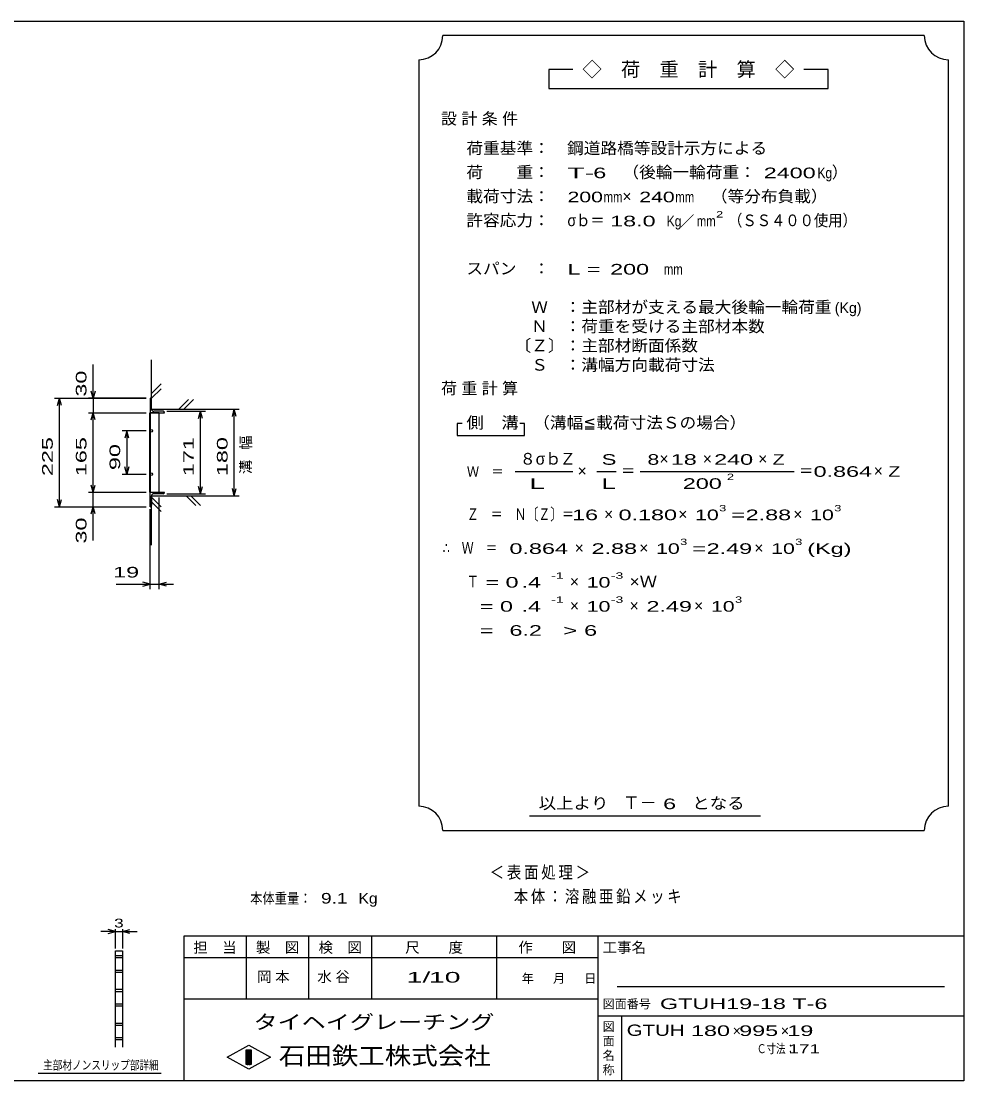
# Model space of a CAD drawing. Units: millimetres, scale not verified. Extents: x -1820 to 1731, y -1282 to 1054.
# Drawn here: x -227 to 1731, y -1146 to 1054 of the extents above; entities that cross this region are included whole.
import ezdxf
from ezdxf.enums import TextEntityAlignment as Align

# ---------------------------------------------------------------- set-up
doc = ezdxf.new("R2010")
doc.units = ezdxf.units.MM
doc.header["$LTSCALE"] = 10
for name, color, linetype, lineweight in [('0_2', 150, 'Continuous', 25), ('16', 3, 'Continuous', 25), ('22', 4, 'Continuous', 25), ('24', 2, 'Continuous', 25), ('32', 4, 'Continuous', 25)]:
    doc.layers.add(name, color=color, linetype=linetype, lineweight=lineweight)
doc.styles.add('ベクトル', font='')
doc.styles.get('ベクトル').set_extended_font_data('ベクトル')

msp = doc.modelspace()

# ---------------------------------------------------------------- linework, layer by layer
at = {"layer": '0_2'}
for p, q in [((-1729, 1053.5), (1731, 1053.5)), ((1731, 1053.5), (1731, -1146.5)), ((1731, -846.5), (111, -846.5)), ((111, -846.5), (111, -1146.5)), ((241, -846.5), (241, -976.5)), ((371, -976.5), (371, -846.5)), ((501, -846.5), (501, -976.5)), ((761, -976.5), (761, -846.5)), ((971, -846.5), (971, -1146.5)), ((971, -891.5), (111, -891.5)), ((1691, -951.5), (1011, -951.5)), ((111, -976.5), (971, -976.5)), ((971, -1011.5), (1731, -1011.5)), ((1021, -1146.5), (1021, -1011.5)), ((201, -1097.5), (246, -1072.5)), ((246, -1072.5), (291, -1097.5)), ((246, -1122.5), (201, -1097.5)), ((241, -1082.5), (251, -1082.5)), ((241, -1112.5), (241, -1082.5)), ((241, -1082.5), (243, -1082.5)), ((243, -1082.5), (243, -1112.5)), ((245, -1112.5), (245, -1082.5)), ((245, -1082.5), (247, -1082.5)), ((291, -1097.5), (246, -1122.5)), ((247, -1082.5), (247, -1112.5)), ((249, -1112.5), (249, -1082.5)), ((249, -1082.5), (251, -1082.5)), ((251, -1082.5), (251, -1112.5)), ((251, -1082.5), (251, -1112.5)), ((251, -1112.5), (241, -1112.5)), ((243, -1112.5), (245, -1112.5)), ((247, -1112.5), (249, -1112.5)), ((1731, -1146.5), (-1729, -1146.5))]:
    msp.add_line(p, q, dxfattribs=at)
at = {"layer": '16'}
for p, q in [((41, 270.5), (41, 240.5)), ((44, 248.5), (44, 267.5)), ((68, 243.5), (49, 243.5)), ((40.3, 75.5), (40.3, 240.5)), ((40.3, 240.5), (41, 240.5)), ((41, 240.5), (71, 240.5)), ((41, 240.5), (41, 75.5)), ((60, 240.5), (41, 240.5)), ((60, 75.5), (60, 240.5)), ((41, 75.5), (40.3, 75.5)), ((41, 75.5), (71, 75.5)), ((41, 45.5), (41, 75.5)), ((41, 75.5), (60, 75.5)), ((44, 67.5), (44, 48.5)), ((68, 72.5), (49, 72.5))]:
    msp.add_line(p, q, dxfattribs=at)
for centre in [(43.5, 203), (43.5, 113)]:
    msp.add_circle(centre, 2.5, dxfattribs=at)
for centre, radius, start, end in [((41, 267.5), 3, 0, 90), ((49, 248.5), 5, 180, 270), ((68, 240.5), 3, 0, 90), ((49, 67.5), 5, 90, 180), ((68, 75.5), 3, 270, 0), ((41, 48.5), 3, 270, 0)]:
    msp.add_arc(centre, radius, start, end, dxfattribs=at)
at = {"layer": '22'}
for p, q in [((-77, 270.5), (-77, 340.5)), ((44, 248), (44, 350.5)), ((44, 280.5), (64, 300.5)), ((44, 270.5), (64, 290.5)), ((-157, 270.5), (33, 270.5)), ((-151, 255.5), (-147, 270.5)), ((-143, 255.5), (-147, 270.5)), ((-147, 45.5), (-147, 270.5)), ((33, 270.5), (-87, 270.5)), ((-77, 270.5), (-81, 285.5)), ((-73, 285.5), (-77, 270.5)), ((-77, 270.5), (-77, 240.5)), ((101, 248), (121, 268)), ((111, 248), (131, 268)), ((44, 248), (226, 248)), ((76, 243.5), (156, 243.5)), ((142, 228.5), (146, 243.5)), ((150, 228.5), (146, 243.5)), ((146, 72.5), (146, 243.5)), ((212, 233), (216, 248)), ((220, 233), (216, 248)), ((216, 68), (216, 248)), ((-87, 240.5), (33, 240.5)), ((-81, 225.5), (-77, 240.5)), ((-73, 225.5), (-77, 240.5)), ((-77, 75.5), (-77, 240.5)), ((33, 203), (-17, 203)), ((-7, 203), (-11, 188)), ((-3, 188), (-7, 203)), ((-7, 203), (-7, 113)), ((-17, 113), (33, 113)), ((-7, 113), (-11, 128)), ((-3, 128), (-7, 113)), ((-77, 75.5), (-81, 90.5)), ((-77, 75.5), (-73, 90.5)), ((-87, 75.5), (33, 75.5)), ((-77, 45.5), (-77, 75.5)), ((44, 68), (226, 68)), ((44, -34.5), (44, 68)), ((76, 72.5), (156, 72.5)), ((136, 48), (116, 68)), ((146, 48), (126, 68)), ((146, 72.5), (142, 87.5)), ((146, 72.5), (150, 87.5)), ((216, 68), (212, 83)), ((216, 68), (220, 83)), ((-157, 45.5), (33, 45.5)), ((-147, 45.5), (-151, 60.5)), ((-147, 45.5), (-143, 60.5)), ((-87, 45.5), (33, 45.5)), ((-81, 30.5), (-77, 45.5)), ((-73, 30.5), (-77, 45.5)), ((-77, -24.5), (-77, 45.5)), ((64, 45.5), (44, 65.5)), ((64, 35.5), (44, 55.5)), ((60, -125.5), (60, 64.5)), ((41, -125.5), (41, 40.5)), ((-29, -115.5), (41, -115.5)), ((41, -115.5), (26, -111.5)), ((26, -119.5), (41, -115.5)), ((41, -115.5), (60, -115.5)), ((60, -115.5), (75, -111.5)), ((75, -119.5), (60, -115.5)), ((60, -115.5), (90, -115.5))]:
    msp.add_line(p, q, dxfattribs=at)
at = {"layer": '24', "color": 4}
for p, q in [((1649, 1023.5), (649, 1023.5)), ((599, 973.5), (599, -576.5)), ((1699, -576.5), (1699, 973.5)), ((919, 953.5), (869, 953.5)), ((869, 953.5), (869, 913.5)), ((1449, 953.5), (1399, 953.5)), ((1449, 913.5), (1449, 953.5)), ((869, 913.5), (1449, 913.5)), ((689, 218.5), (679, 218.5)), ((679, 218.5), (679, 193.5)), ((819, 218.5), (809, 218.5)), ((819, 193.5), (819, 218.5)), ((679, 193.5), (819, 193.5)), ((799, 118.5), (919, 118.5)), ((969, 118.5), (1009, 118.5)), ((1059, 118.5), (1379, 118.5)), ((829, -596.5), (1309, -596.5)), ((649, -626.5), (1649, -626.5))]:
    msp.add_line(p, q, dxfattribs=at)
for centre, start, end in [((599, 1023.5), 270, 0), ((1699, 1023.5), 180, 270), ((599, -626.5), 0, 90), ((1699, -626.5), 90, 180)]:
    msp.add_arc(centre, 50, start, end, dxfattribs=at)
at = {"layer": '32'}
for p, q in [((-31, -836.5), (-46, -832.5)), ((-31, -871.5), (-31, -831.5)), ((-16, -831.5), (-16, -871.5)), ((-16, -836.5), (-1, -832.5)), ((-31, -836.5), (-61, -836.5)), ((-46, -840.5), (-31, -836.5)), ((-31, -836.5), (-16, -836.5)), ((-1, -840.5), (-16, -836.5)), ((-16, -836.5), (14, -836.5)), ((-31, -876.5), (-16, -876.5)), ((-31, -1076.5), (-31, -876.5)), ((-16, -876.5), (-16, -1076.5)), ((-31, -886.5), (-16, -886.5)), ((-16, -891.5), (-31, -891.5)), ((-31, -916.5), (-16, -916.5)), ((-16, -921.5), (-31, -921.5)), ((-31, -956.5), (-16, -956.5)), ((-16, -961.5), (-31, -961.5)), ((-31, -986.5), (-16, -986.5)), ((-16, -991.5), (-31, -991.5)), ((-31, -1026.5), (-16, -1026.5)), ((-16, -1031.5), (-31, -1031.5)), ((-31, -1056.5), (-16, -1056.5)), ((-16, -1061.5), (-31, -1061.5)), ((64, -1131.5), (-191, -1131.5))]:
    msp.add_line(p, q, dxfattribs=at)

# ---------------------------------------------------------------- texts
at = {"layer": '0_2', "style": 'ベクトル'}
for s, height, p in [('担\u3000当', 21.99, (131, -869.5)), ('製\u3000図', 21.99, (261, -869.5)), ('検\u3000図', 21.99, (391, -869.5)), ('尺\u3000\u3000度', 21.99, (571, -869.5)), ('作\u3000\u3000図', 21.99, (806, -869.5)), ('工事名', 21.99, (981, -869.5)), ('年', 18.33, (813, -934)), ('月', 18.33, (878, -934)), ('日', 18.33, (943, -934)), ('図面番号', 18.33, (981, -987)), ('図', 18.33, (981, -1034)), ('面', 18.33, (981, -1064)), ('名', 18.33, (981, -1094)), ('称', 18.33, (981, -1124))]:
    msp.add_text(s, height=height, dxfattribs=at).set_placement(p, align=Align.MIDDLE_LEFT)
at = {"layer": '0_2', "color": 222, "style": 'ベクトル'}
for s, height, width, p in [('タイヘイグレーチング', 29.33, 1.25, (256, -1024.5)), ('石田鉄工株式会社', 36.66, 1.1, (308.5, -1094.5))]:
    msp.add_text(s, height=height, dxfattribs=dict(at, width=width)).set_placement(p, align=Align.MIDDLE_LEFT)
at = {"layer": '22', "color": 2, "style": 'ベクトル', "width": 1.65}
for s, p in [(' 30 ', (-102, 260.5)), (' 225 ', (-172, 95.5)), (' 165 ', (-102, 95.5)), (' 171 ', (121, 95.5)), (' 180 ', (191, 95.5)), (' 90 ', (-32, 108)), (' 30 ', (-102, -44.5))]:
    msp.add_text(s, height=21.99, rotation=90, dxfattribs=at).set_placement(p, align=Align.MIDDLE_LEFT)
at = {"layer": '22', "color": 2, "style": 'ベクトル'}
for s, height, width, p in [(' 19 ', 21.99, 1.65, (-49, -90.5)), ('本体重量：', 21.99, 0.85, (249, -767.5)), ('  9.1', 21.99, 1.35, (374, -767.5)), ('Kg', 21.99, 1.1, (474, -767.5)), ('1/', 21.99, 2, (574, -931.5)), (' 10 ', 21.99, 2, (604, -931.5)), ('GTUH19-18 T-6                        ', 21.99, 1.65, (1100, -986.5)), ('GTUH', 23.46, 1.35, (1031, -1041.5)), (' 180 ', 21.99, 1.65, (1151, -1042.5)), (' 995 ', 21.99, 1.65, (1251, -1042.5)), (' 19 ', 21.99, 1.65, (1351, -1042.5)), ('Ｃ寸法：', 18.33, 0.8, (1301, -1080)), (' 171 ', 18.33, 1.6, (1356, -1080))]:
    msp.add_text(s, height=height, dxfattribs=dict(at, width=width)).set_placement(p, align=Align.MIDDLE_LEFT)
for p in [(1251, -1042.5), (1351, -1042.5)]:
    msp.add_text('×', height=21.99, dxfattribs=at).set_placement(p, align=Align.MIDDLE_LEFT)
at = {"layer": '22', "color": 2, "insert": (241, 113), "char_height": 21.99, "attachment_point": 4, "rotation": 90, "style": 'ベクトル'}
msp.add_mtext('\\T1.67;溝幅', dxfattribs=at)
at = {"layer": '22', "color": 2, "attachment_point": 4, "style": 'ベクトル'}
for s, insert, char_height in [('\\T1.2;\\W0.85;＜表面処理＞', (746.5, -715), 25.66), ('\\T1.19;\\W0.85;本体：溶融亜鉛メッキ', (796.5, -765), 25.66), ('\\T1.25;岡本\u3000', (263.5, -931.5), 21.99), ('\\T1.25;水谷\u3000', (388.5, -931.5), 21.99)]:
    msp.add_mtext(s, dxfattribs=dict(at, insert=insert, char_height=char_height))
at = {"layer": '24', "style": 'ベクトル'}
for s, height, p in [('◇\u3000荷\u3000重\u3000計\u3000算\u3000◇', 29.33, (939, 953.5)), ('）', 24.19, (1457, 740)), ('×', 24.19, (1022, 690)), ('／', 21.99, (1141.5, 638.5)), ('(Kg)', 21.99, (1463, 458.5)), ('８', 24.19, (809, 145)), ('σｂ', 24.19, (842, 145)), ('Ｚ', 24.19, (892, 145)), ('×', 24.19, (1099, 145)), ('×', 24.19, (1189, 145)), ('×', 24.19, (1304, 145)), ('×', 24.19, (929, 120)), ('×', 24.19, (1544, 120)), ('×', 24.19, (984, 30)), ('×', 24.19, (1138, 30)), ('×', 24.19, (1377, 30)), ('×', 24.19, (923, -40)), ('×', 24.19, (1057, -40)), ('×', 24.19, (1296, -40)), ('×', 24.19, (913, -110)), ('×', 24.19, (913, -160)), ('×', 24.19, (1037, -160)), ('×', 24.19, (1171, -160)), ('Ｔ－', 25.66, (1023, -569))]:
    msp.add_text(s, height=height, dxfattribs=at).set_placement(p, align=Align.MIDDLE_LEFT)
for s, height, width, p in [('荷重基準：\u3000', 24.19, 1.05, (698, 790)), ('鋼道路橋等設計示方による', 24.19, 1.05, (907, 790)), ('荷\u3000\u3000重：\u3000', 24.19, 1.05, (698, 740)), ('T-', 21.99, 2, (908, 738.5)), (' 6 ', 21.99, 1.65, (948, 738.5)), ('（後輪一輪荷重：', 24.19, 1.05, (1022, 740)), (' 2400', 21.99, 1.65, (1302, 738.5)), ('Kg', 21.99, 0.85, (1427, 738.5)), ('載荷寸法：\u3000', 24.19, 1.05, (698, 690)), ('\u3000（等分布負載）', 24.19, 1.05, (1171, 690)), ('200', 21.99, 1.5, (908, 688.5)), ('mm', 21.99, 0.8, (983, 688.5)), ('240', 21.99, 1.5, (1057, 688.5)), ('mm', 21.99, 0.8, (1132, 688.5)), ('許容応力：\u3000', 24.19, 1.05, (698, 640)), ('σｂ＝', 24.19, 0.9, (908, 640)), (' 18.0', 21.99, 1.65, (983, 638.5)), ('Kg', 21.99, 0.85, (1114, 638.5)), ('mm', 21.99, 0.8, (1176.5, 638.5)), ('2', 13.2, 1.5, (1216.5, 652.5)), ('（ＳＳ４００使用）', 24.19, 0.9, (1241.5, 640)), ('スパン\u3000：\u3000', 24.19, 1.05, (698, 540)), ('L =', 21.99, 1.65, (908, 538.5)), (' 200 ', 21.99, 1.65, (983, 538.5)), ('mm', 21.99, 0.8, (1108, 538.5)), ('\u3000Ｗ\u3000：主部材が支える最大後輪一輪荷重', 24.19, 1.05, (798, 460)), ('\u3000Ｎ\u3000：荷重を受ける主部材本数', 24.19, 1.05, (798, 420)), ('〔Ｚ〕：主部材断面係数', 24.19, 1.05, (798, 380)), ('\u3000Ｓ\u3000：溝幅方向載荷寸法', 24.19, 1.05, (798, 340)), ('側\u3000溝', 24.19, 1.1, (698, 220)), ('\u3000（溝幅≦載荷寸法Ｓの場合）', 24.19, 1.05, (802, 220)), ('S', 21.99, 1.55, (979, 143.5)), ('8', 21.99, 1.5, (1074, 143.5)), (' 18 ', 21.99, 1.65, (1109, 143.5)), (' 240 ', 21.99, 1.65, (1199, 143.5)), ('Z', 21.99, 1.4, (1334, 143.5)), ('Ｗ\u3000＝', 21.99, 0.85, (699, 118.5)), ('＝', 24.19, 0.9, (1019, 120)), ('2', 13.2, 1.5, (1239, 107.5)), ('＝', 24.19, 0.9, (1389, 120)), ('0.864', 21.99, 1.65, (1419, 118.5)), ('Z', 21.99, 1.4, (1574, 118.5)), ('L', 21.99, 1.8, (979, 93.5)), (' 200 ', 21.99, 1.65, (1134, 93.5)), ('Ｚ\u3000＝\u3000Ｎ〔Ｚ〕＝', 24.19, 0.75, (699, 30)), ('3', 13.2, 1.5, (1223, 42.5)), ('3', 13.2, 1.5, (1462, 42.5)), (' 16 ', 21.99, 1.65, (904, 28.5)), ('0.180', 21.99, 1.65, (1014, 28.5)), ('10', 21.99, 1.5, (1173, 28.5)), ('=', 21.99, 1.7, (1248, 28.5)), ('2.88', 21.99, 1.65, (1278, 28.5)), ('10', 21.99, 1.5, (1412, 28.5)), ('3', 13.2, 1.5, (1142, -27.5)), ('3', 13.2, 1.5, (1381, -27.5)), ('∴\u3000Ｗ\u3000＝', 24.19, 0.75, (649, -40)), (' 0.864', 21.99, 1.65, (774, -41.5)), ('2.88', 21.99, 1.65, (958, -41.5)), ('10', 21.99, 1.5, (1092, -41.5)), ('=', 21.99, 1.7, (1167, -41.5)), ('2.49', 21.99, 1.65, (1197, -41.5)), ('10', 21.99, 1.5, (1331, -41.5)), ('(Kg)', 21.99, 1.65, (1406, -41.5)), ('Ｔ', 24.19, 0.75, (699, -110)), (' = 0', 21.99, 1.65, (724, -111.5)), (' .4 ', 21.99, 1.65, (799, -111.5)), ('-1', 13.2, 1.65, (874, -97.5)), ('10', 21.99, 1.5, (948, -111.5)), ('-3', 13.2, 1.65, (998, -97.5)), ('×Ｗ', 24.19, 1.1, (1037, -110)), ('  = 0', 21.99, 1.65, (699, -161.5)), (' .4 ', 21.99, 1.65, (799, -161.5)), ('-1', 13.2, 1.65, (874, -147.5)), ('10', 21.99, 1.5, (948, -161.5)), ('-3', 13.2, 1.65, (998, -147.5)), ('2.49', 21.99, 1.65, (1072, -161.5)), ('10', 21.99, 1.5, (1206, -161.5)), ('3', 13.2, 1.5, (1256, -147.5)), ('  =', 21.99, 1.65, (699, -211.5)), (' 6.2', 21.99, 1.65, (774, -211.5)), ('>', 21.99, 1.7, (899, -211.5)), (' 6 ', 21.99, 1.65, (929, -211.5)), ('以上より\u3000', 24.19, 1.1, (848, -570)), (' 6 ', 21.99, 1.65, (1093, -571.5)), ('となる', 24.19, 1.1, (1167, -570))]:
    msp.add_text(s, height=height, dxfattribs=dict(at, width=width)).set_placement(p, align=Align.MIDDLE_LEFT)
at = {"layer": '24', "attachment_point": 4, "style": 'ベクトル'}
for s, insert, char_height in [('\\T1.28;設計条件', (645.5, 850), 24.19), ('\\T1.28;荷重計算', (645.5, 290), 24.19), ('\\T1.5;\\W2;\\~L\\~', (804, 93.5), 21.99)]:
    msp.add_mtext(s, dxfattribs=dict(at, insert=insert, char_height=char_height))
at = {"layer": '32', "color": 2, "style": 'ベクトル'}
for s, width, p in [('3', 1.45, (-33.5, -819)), ('主部材ノンスリップ部詳細', 0.8, (-181, -1114))]:
    msp.add_text(s, height=18.33, dxfattribs=dict(at, width=width)).set_placement(p, align=Align.MIDDLE_LEFT)

doc.saveas('drawing.dxf')
